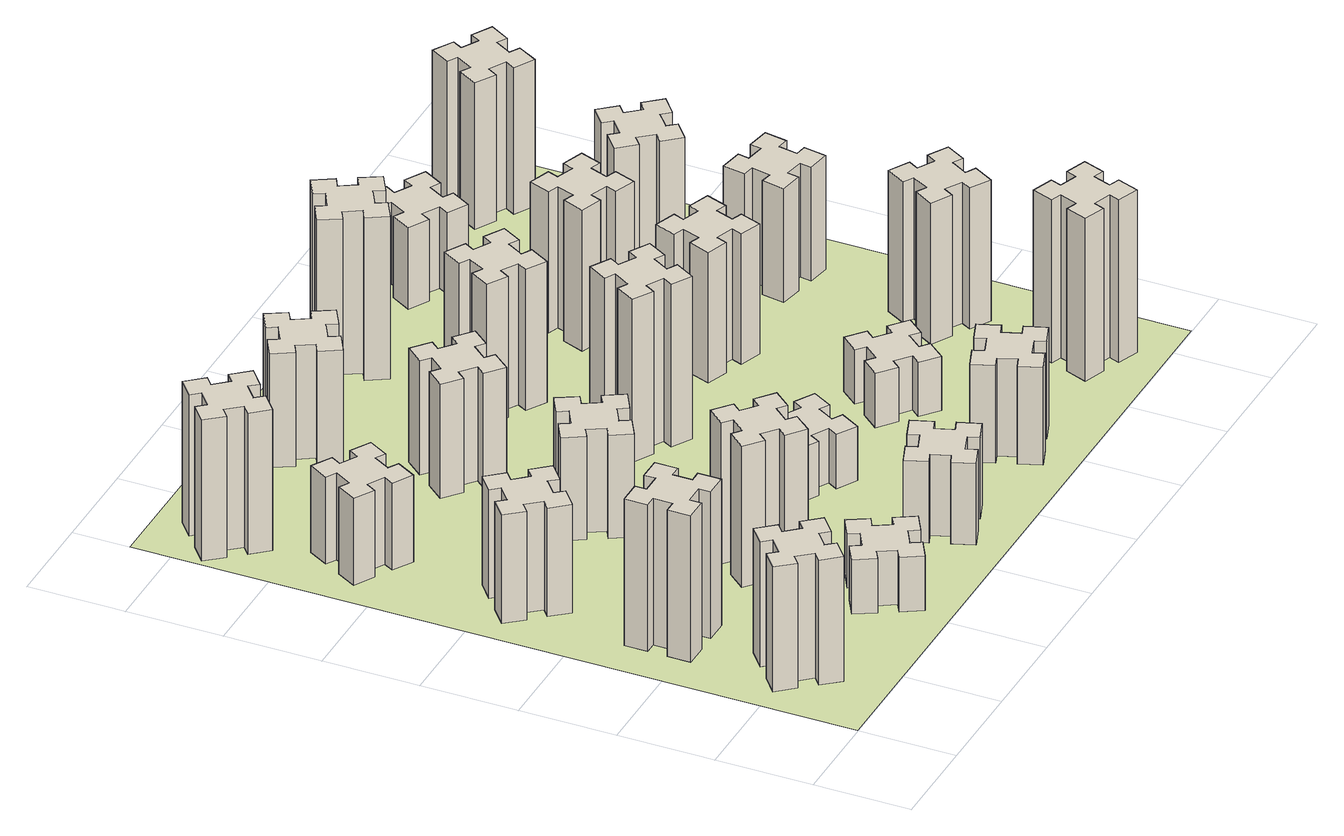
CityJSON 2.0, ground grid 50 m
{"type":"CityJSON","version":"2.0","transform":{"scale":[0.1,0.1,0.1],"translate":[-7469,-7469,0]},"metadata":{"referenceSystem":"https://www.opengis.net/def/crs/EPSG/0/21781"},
"CityObjects":{
"building1":{"type":"Building","attributes":{"class":"1000","function":"1000","usage":"1000","yearOfConstruction":2016,"roofType":"1000","measuredHeight":69,"storeysAboveGround":30,"storeysBelowGround":0},"geometry":[{"type":"Solid","lod":"1","boundaries":[[[[0,1,2,3,4,5,6,7,8,9,10,11,12,13,14,15,16,17,18,19]],[[17,16,20,21]],[[16,15,22,20]],[[15,14,23,22]],[[14,13,24,23]],[[13,12,25,24]],[[12,11,26,25]],[[11,10,27,26]],[[10,9,28,27]],[[9,8,29,28]],[[8,7,30,29]],[[7,6,31,30]],[[6,5,32,31]],[[5,4,33,32]],[[4,3,34,33]],[[3,2,35,34]],[[2,1,36,35]],[[1,0,37,36]],[[0,19,38,37]],[[19,18,39,38]],[[18,17,21,39]],[[24,25,26,27,28,29,30,31,32,33,34,35,36,37,38,39,21,20,22,23]]]]}]},
"building2":{"type":"Building","attributes":{"class":"1000","function":"1000","usage":"1000","yearOfConstruction":2016,"roofType":"1000","measuredHeight":81,"storeysAboveGround":30,"storeysBelowGround":0},"geometry":[{"type":"Solid","lod":"1","boundaries":[[[[40,41,42,43,44,45,46,47,48,49,50,51,52,53,54,55,56,57,58,59]],[[57,56,60,61]],[[56,55,62,60]],[[55,54,63,62]],[[54,53,64,63]],[[53,52,65,64]],[[52,51,66,65]],[[51,50,67,66]],[[50,49,68,67]],[[49,48,69,68]],[[48,47,70,69]],[[47,46,71,70]],[[46,45,72,71]],[[45,44,73,72]],[[44,43,74,73]],[[43,42,75,74]],[[42,41,76,75]],[[41,40,77,76]],[[40,59,78,77]],[[59,58,79,78]],[[58,57,61,79]],[[64,65,66,67,68,69,70,71,72,73,74,75,76,77,78,79,61,60,62,63]]]]}]},
"building3":{"type":"Building","attributes":{"class":"1000","function":"1000","usage":"1000","yearOfConstruction":2016,"roofType":"1000","measuredHeight":60,"storeysAboveGround":30,"storeysBelowGround":0},"geometry":[{"type":"Solid","lod":"1","boundaries":[[[[80,81,82,83,84,85,86,87,88,89,90,91,92,93,94,95,96,97,98,99]],[[97,96,100,101]],[[96,95,102,100]],[[95,94,103,102]],[[94,93,104,103]],[[93,92,105,104]],[[92,91,106,105]],[[91,90,107,106]],[[90,89,108,107]],[[89,88,109,108]],[[88,87,110,109]],[[87,86,111,110]],[[86,85,112,111]],[[85,84,113,112]],[[84,83,114,113]],[[83,82,115,114]],[[82,81,116,115]],[[81,80,117,116]],[[80,99,118,117]],[[99,98,119,118]],[[98,97,101,119]],[[104,105,106,107,108,109,110,111,112,113,114,115,116,117,118,119,101,100,102,103]]]]}]},
"building4":{"type":"Building","attributes":{"class":"1000","function":"1000","usage":"1000","yearOfConstruction":2016,"roofType":"1000","measuredHeight":48,"storeysAboveGround":30,"storeysBelowGround":0},"geometry":[{"type":"Solid","lod":"1","boundaries":[[[[120,121,122,123,124,125,126,127,128,129,130,131,132,133,134,135,136,137,138,139]],[[137,136,140,141]],[[136,135,142,140]],[[135,134,143,142]],[[134,133,144,143]],[[133,132,145,144]],[[132,131,146,145]],[[131,130,147,146]],[[130,129,148,147]],[[129,128,149,148]],[[128,127,150,149]],[[127,126,151,150]],[[126,125,152,151]],[[125,124,153,152]],[[124,123,154,153]],[[123,122,155,154]],[[122,121,156,155]],[[121,120,157,156]],[[120,139,158,157]],[[139,138,159,158]],[[138,137,141,159]],[[144,145,146,147,148,149,150,151,152,153,154,155,156,157,158,159,141,140,142,143]]]]}]},
"building5":{"type":"Building","attributes":{"class":"1000","function":"1000","usage":"1000","yearOfConstruction":2016,"roofType":"1000","measuredHeight":30,"storeysAboveGround":30,"storeysBelowGround":0},"geometry":[{"type":"Solid","lod":"1","boundaries":[[[[160,161,162,163,164,165,166,167,168,169,170,171,172,173,174,175,176,177,178,179]],[[177,176,180,181]],[[176,175,182,180]],[[175,174,183,182]],[[174,173,184,183]],[[173,172,185,184]],[[172,171,186,185]],[[171,170,187,186]],[[170,169,188,187]],[[169,168,189,188]],[[168,167,190,189]],[[167,166,191,190]],[[166,165,192,191]],[[165,164,193,192]],[[164,163,194,193]],[[163,162,195,194]],[[162,161,196,195]],[[161,160,197,196]],[[160,179,198,197]],[[179,178,199,198]],[[178,177,181,199]],[[184,185,186,187,188,189,190,191,192,193,194,195,196,197,198,199,181,180,182,183]]]]}]},
"building6":{"type":"Building","attributes":{"class":"1000","function":"1000","usage":"1000","yearOfConstruction":2016,"roofType":"1000","measuredHeight":78,"storeysAboveGround":30,"storeysBelowGround":0},"geometry":[{"type":"Solid","lod":"1","boundaries":[[[[200,201,202,203,204,205,206,207,208,209,210,211,212,213,214,215,216,217,218,219]],[[217,216,220,221]],[[216,215,222,220]],[[215,214,223,222]],[[214,213,224,223]],[[213,212,225,224]],[[212,211,226,225]],[[211,210,227,226]],[[210,209,228,227]],[[209,208,229,228]],[[208,207,230,229]],[[207,206,231,230]],[[206,205,232,231]],[[205,204,233,232]],[[204,203,234,233]],[[203,202,235,234]],[[202,201,236,235]],[[201,200,237,236]],[[200,219,238,237]],[[219,218,239,238]],[[218,217,221,239]],[[224,225,226,227,228,229,230,231,232,233,234,235,236,237,238,239,221,220,222,223]]]]}]},
"building7":{"type":"Building","attributes":{"class":"1000","function":"1000","usage":"1000","yearOfConstruction":2016,"roofType":"1000","measuredHeight":78,"storeysAboveGround":30,"storeysBelowGround":0},"geometry":[{"type":"Solid","lod":"1","boundaries":[[[[240,241,242,243,244,245,246,247,248,249,250,251,252,253,254,255,256,257,258,259]],[[257,256,260,261]],[[256,255,262,260]],[[255,254,263,262]],[[254,253,264,263]],[[253,252,265,264]],[[252,251,266,265]],[[251,250,267,266]],[[250,249,268,267]],[[249,248,269,268]],[[248,247,270,269]],[[247,246,271,270]],[[246,245,272,271]],[[245,244,273,272]],[[244,243,274,273]],[[243,242,275,274]],[[242,241,276,275]],[[241,240,277,276]],[[240,259,278,277]],[[259,258,279,278]],[[258,257,261,279]],[[264,265,266,267,268,269,270,271,272,273,274,275,276,277,278,279,261,260,262,263]]]]}]},
"building8":{"type":"Building","attributes":{"class":"1000","function":"1000","usage":"1000","yearOfConstruction":2016,"roofType":"1000","measuredHeight":57,"storeysAboveGround":30,"storeysBelowGround":0},"geometry":[{"type":"Solid","lod":"1","boundaries":[[[[280,281,282,283,284,285,286,287,288,289,290,291,292,293,294,295,296,297,298,299]],[[297,296,300,301]],[[296,295,302,300]],[[295,294,303,302]],[[294,293,304,303]],[[293,292,305,304]],[[292,291,306,305]],[[291,290,307,306]],[[290,289,308,307]],[[289,288,309,308]],[[288,287,310,309]],[[287,286,311,310]],[[286,285,312,311]],[[285,284,313,312]],[[284,283,314,313]],[[283,282,315,314]],[[282,281,316,315]],[[281,280,317,316]],[[280,299,318,317]],[[299,298,319,318]],[[298,297,301,319]],[[304,305,306,307,308,309,310,311,312,313,314,315,316,317,318,319,301,300,302,303]]]]}]},
"building9":{"type":"Building","attributes":{"class":"1000","function":"1000","usage":"1000","yearOfConstruction":2016,"roofType":"1000","measuredHeight":45,"storeysAboveGround":30,"storeysBelowGround":0},"geometry":[{"type":"Solid","lod":"1","boundaries":[[[[320,321,322,323,324,325,326,327,328,329,330,331,332,333,334,335,336,337,338,339]],[[337,336,340,341]],[[336,335,342,340]],[[335,334,343,342]],[[334,333,344,343]],[[333,332,345,344]],[[332,331,346,345]],[[331,330,347,346]],[[330,329,348,347]],[[329,328,349,348]],[[328,327,350,349]],[[327,326,351,350]],[[326,325,352,351]],[[325,324,353,352]],[[324,323,354,353]],[[323,322,355,354]],[[322,321,356,355]],[[321,320,357,356]],[[320,339,358,357]],[[339,338,359,358]],[[338,337,341,359]],[[344,345,346,347,348,349,350,351,352,353,354,355,356,357,358,359,341,340,342,343]]]]}]},
"building10":{"type":"Building","attributes":{"class":"1000","function":"1000","usage":"1000","yearOfConstruction":2016,"roofType":"1000","measuredHeight":63,"storeysAboveGround":30,"storeysBelowGround":0},"geometry":[{"type":"Solid","lod":"1","boundaries":[[[[360,361,362,363,364,365,366,367,368,369,370,371,372,373,374,375,376,377,378,379]],[[377,376,380,381]],[[376,375,382,380]],[[375,374,383,382]],[[374,373,384,383]],[[373,372,385,384]],[[372,371,386,385]],[[371,370,387,386]],[[370,369,388,387]],[[369,368,389,388]],[[368,367,390,389]],[[367,366,391,390]],[[366,365,392,391]],[[365,364,393,392]],[[364,363,394,393]],[[363,362,395,394]],[[362,361,396,395]],[[361,360,397,396]],[[360,379,398,397]],[[379,378,399,398]],[[378,377,381,399]],[[384,385,386,387,388,389,390,391,392,393,394,395,396,397,398,399,381,380,382,383]]]]}]},
"building11":{"type":"Building","attributes":{"class":"1000","function":"1000","usage":"1000","yearOfConstruction":2016,"roofType":"1000","measuredHeight":63,"storeysAboveGround":30,"storeysBelowGround":0},"geometry":[{"type":"Solid","lod":"1","boundaries":[[[[400,401,402,403,404,405,406,407,408,409,410,411,412,413,414,415,416,417,418,419]],[[417,416,420,421]],[[416,415,422,420]],[[415,414,423,422]],[[414,413,424,423]],[[413,412,425,424]],[[412,411,426,425]],[[411,410,427,426]],[[410,409,428,427]],[[409,408,429,428]],[[408,407,430,429]],[[407,406,431,430]],[[406,405,432,431]],[[405,404,433,432]],[[404,403,434,433]],[[403,402,435,434]],[[402,401,436,435]],[[401,400,437,436]],[[400,419,438,437]],[[419,418,439,438]],[[418,417,421,439]],[[424,425,426,427,428,429,430,431,432,433,434,435,436,437,438,439,421,420,422,423]]]]}]},
"building12":{"type":"Building","attributes":{"class":"1000","function":"1000","usage":"1000","yearOfConstruction":2016,"roofType":"1000","measuredHeight":30,"storeysAboveGround":30,"storeysBelowGround":0},"geometry":[{"type":"Solid","lod":"1","boundaries":[[[[440,441,442,443,444,445,446,447,448,449,450,451,452,453,454,455,456,457,458,459]],[[457,456,460,461]],[[456,455,462,460]],[[455,454,463,462]],[[454,453,464,463]],[[453,452,465,464]],[[452,451,466,465]],[[451,450,467,466]],[[450,449,468,467]],[[449,448,469,468]],[[448,447,470,469]],[[447,446,471,470]],[[446,445,472,471]],[[445,444,473,472]],[[444,443,474,473]],[[443,442,475,474]],[[442,441,476,475]],[[441,440,477,476]],[[440,459,478,477]],[[459,458,479,478]],[[458,457,461,479]],[[464,465,466,467,468,469,470,471,472,473,474,475,476,477,478,479,461,460,462,463]]]]}]},
"building13":{"type":"Building","attributes":{"class":"1000","function":"1000","usage":"1000","yearOfConstruction":2016,"roofType":"1000","measuredHeight":90,"storeysAboveGround":30,"storeysBelowGround":0},"geometry":[{"type":"Solid","lod":"1","boundaries":[[[[480,481,482,483,484,485,486,487,488,489,490,491,492,493,494,495,496,497,498,499]],[[497,496,500,501]],[[496,495,502,500]],[[495,494,503,502]],[[494,493,504,503]],[[493,492,505,504]],[[492,491,506,505]],[[491,490,507,506]],[[490,489,508,507]],[[489,488,509,508]],[[488,487,510,509]],[[487,486,511,510]],[[486,485,512,511]],[[485,484,513,512]],[[484,483,514,513]],[[483,482,515,514]],[[482,481,516,515]],[[481,480,517,516]],[[480,499,518,517]],[[499,498,519,518]],[[498,497,501,519]],[[504,505,506,507,508,509,510,511,512,513,514,515,516,517,518,519,501,500,502,503]]]]}]},
"building14":{"type":"Building","attributes":{"class":"1000","function":"1000","usage":"1000","yearOfConstruction":2016,"roofType":"1000","measuredHeight":54,"storeysAboveGround":30,"storeysBelowGround":0},"geometry":[{"type":"Solid","lod":"1","boundaries":[[[[520,521,522,523,524,525,526,527,528,529,530,531,532,533,534,535,536,537,538,539]],[[537,536,540,541]],[[536,535,542,540]],[[535,534,543,542]],[[534,533,544,543]],[[533,532,545,544]],[[532,531,546,545]],[[531,530,547,546]],[[530,529,548,547]],[[529,528,549,548]],[[528,527,550,549]],[[527,526,551,550]],[[526,525,552,551]],[[525,524,553,552]],[[524,523,554,553]],[[523,522,555,554]],[[522,521,556,555]],[[521,520,557,556]],[[520,539,558,557]],[[539,538,559,558]],[[538,537,541,559]],[[544,545,546,547,548,549,550,551,552,553,554,555,556,557,558,559,541,540,542,543]]]]}]},
"building15":{"type":"Building","attributes":{"class":"1000","function":"1000","usage":"1000","yearOfConstruction":2016,"roofType":"1000","measuredHeight":78,"storeysAboveGround":30,"storeysBelowGround":0},"geometry":[{"type":"Solid","lod":"1","boundaries":[[[[560,561,562,563,564,565,566,567,568,569,570,571,572,573,574,575,576,577,578,579]],[[577,576,580,581]],[[576,575,582,580]],[[575,574,583,582]],[[574,573,584,583]],[[573,572,585,584]],[[572,571,586,585]],[[571,570,587,586]],[[570,569,588,587]],[[569,568,589,588]],[[568,567,590,589]],[[567,566,591,590]],[[566,565,592,591]],[[565,564,593,592]],[[564,563,594,593]],[[563,562,595,594]],[[562,561,596,595]],[[561,560,597,596]],[[560,579,598,597]],[[579,578,599,598]],[[578,577,581,599]],[[584,585,586,587,588,589,590,591,592,593,594,595,596,597,598,599,581,580,582,583]]]]}]},
"building16":{"type":"Building","attributes":{"class":"1000","function":"1000","usage":"1000","yearOfConstruction":2016,"roofType":"1000","measuredHeight":90,"storeysAboveGround":30,"storeysBelowGround":0},"geometry":[{"type":"Solid","lod":"1","boundaries":[[[[600,601,602,603,604,605,606,607,608,609,610,611,612,613,614,615,616,617,618,619]],[[617,616,620,621]],[[616,615,622,620]],[[615,614,623,622]],[[614,613,624,623]],[[613,612,625,624]],[[612,611,626,625]],[[611,610,627,626]],[[610,609,628,627]],[[609,608,629,628]],[[608,607,630,629]],[[607,606,631,630]],[[606,605,632,631]],[[605,604,633,632]],[[604,603,634,633]],[[603,602,635,634]],[[602,601,636,635]],[[601,600,637,636]],[[600,619,638,637]],[[619,618,639,638]],[[618,617,621,639]],[[624,625,626,627,628,629,630,631,632,633,634,635,636,637,638,639,621,620,622,623]]]]}]},
"building17":{"type":"Building","attributes":{"class":"1000","function":"1000","usage":"1000","yearOfConstruction":2016,"roofType":"1000","measuredHeight":30,"storeysAboveGround":30,"storeysBelowGround":0},"geometry":[{"type":"Solid","lod":"1","boundaries":[[[[640,641,642,643,644,645,646,647,648,649,650,651,652,653,654,655,656,657,658,659]],[[657,656,660,661]],[[656,655,662,660]],[[655,654,663,662]],[[654,653,664,663]],[[653,652,665,664]],[[652,651,666,665]],[[651,650,667,666]],[[650,649,668,667]],[[649,648,669,668]],[[648,647,670,669]],[[647,646,671,670]],[[646,645,672,671]],[[645,644,673,672]],[[644,643,674,673]],[[643,642,675,674]],[[642,641,676,675]],[[641,640,677,676]],[[640,659,678,677]],[[659,658,679,678]],[[658,657,661,679]],[[664,665,666,667,668,669,670,671,672,673,674,675,676,677,678,679,661,660,662,663]]]]}]},
"building18":{"type":"Building","attributes":{"class":"1000","function":"1000","usage":"1000","yearOfConstruction":2016,"roofType":"1000","measuredHeight":72,"storeysAboveGround":30,"storeysBelowGround":0},"geometry":[{"type":"Solid","lod":"1","boundaries":[[[[680,681,682,683,684,685,686,687,688,689,690,691,692,693,694,695,696,697,698,699]],[[697,696,700,701]],[[696,695,702,700]],[[695,694,703,702]],[[694,693,704,703]],[[693,692,705,704]],[[692,691,706,705]],[[691,690,707,706]],[[690,689,708,707]],[[689,688,709,708]],[[688,687,710,709]],[[687,686,711,710]],[[686,685,712,711]],[[685,684,713,712]],[[684,683,714,713]],[[683,682,715,714]],[[682,681,716,715]],[[681,680,717,716]],[[680,699,718,717]],[[699,698,719,718]],[[698,697,701,719]],[[704,705,706,707,708,709,710,711,712,713,714,715,716,717,718,719,701,700,702,703]]]]}]},
"building19":{"type":"Building","attributes":{"class":"1000","function":"1000","usage":"1000","yearOfConstruction":2016,"roofType":"1000","measuredHeight":78,"storeysAboveGround":30,"storeysBelowGround":0},"geometry":[{"type":"Solid","lod":"1","boundaries":[[[[720,721,722,723,724,725,726,727,728,729,730,731,732,733,734,735,736,737,738,739]],[[737,736,740,741]],[[736,735,742,740]],[[735,734,743,742]],[[734,733,744,743]],[[733,732,745,744]],[[732,731,746,745]],[[731,730,747,746]],[[730,729,748,747]],[[729,728,749,748]],[[728,727,750,749]],[[727,726,751,750]],[[726,725,752,751]],[[725,724,753,752]],[[724,723,754,753]],[[723,722,755,754]],[[722,721,756,755]],[[721,720,757,756]],[[720,739,758,757]],[[739,738,759,758]],[[738,737,741,759]],[[744,745,746,747,748,749,750,751,752,753,754,755,756,757,758,759,741,740,742,743]]]]}]},
"building20":{"type":"Building","attributes":{"class":"1000","function":"1000","usage":"1000","yearOfConstruction":2016,"roofType":"1000","measuredHeight":90,"storeysAboveGround":30,"storeysBelowGround":0},"geometry":[{"type":"Solid","lod":"1","boundaries":[[[[760,761,762,763,764,765,766,767,768,769,770,771,772,773,774,775,776,777,778,779]],[[777,776,780,781]],[[776,775,782,780]],[[775,774,783,782]],[[774,773,784,783]],[[773,772,785,784]],[[772,771,786,785]],[[771,770,787,786]],[[770,769,788,787]],[[769,768,789,788]],[[768,767,790,789]],[[767,766,791,790]],[[766,765,792,791]],[[765,764,793,792]],[[764,763,794,793]],[[763,762,795,794]],[[762,761,796,795]],[[761,760,797,796]],[[760,779,798,797]],[[779,778,799,798]],[[778,777,781,799]],[[784,785,786,787,788,789,790,791,792,793,794,795,796,797,798,799,781,780,782,783]]]]}]},
"building21":{"type":"Building","attributes":{"class":"1000","function":"1000","usage":"1000","yearOfConstruction":2016,"roofType":"1000","measuredHeight":45,"storeysAboveGround":30,"storeysBelowGround":0},"geometry":[{"type":"Solid","lod":"1","boundaries":[[[[800,801,802,803,804,805,806,807,808,809,810,811,812,813,814,815,816,817,818,819]],[[817,816,820,821]],[[816,815,822,820]],[[815,814,823,822]],[[814,813,824,823]],[[813,812,825,824]],[[812,811,826,825]],[[811,810,827,826]],[[810,809,828,827]],[[809,808,829,828]],[[808,807,830,829]],[[807,806,831,830]],[[806,805,832,831]],[[805,804,833,832]],[[804,803,834,833]],[[803,802,835,834]],[[802,801,836,835]],[[801,800,837,836]],[[800,819,838,837]],[[819,818,839,838]],[[818,817,821,839]],[[824,825,826,827,828,829,830,831,832,833,834,835,836,837,838,839,821,820,822,823]]]]}]},
"building22":{"type":"Building","attributes":{"class":"1000","function":"1000","usage":"1000","yearOfConstruction":2016,"roofType":"1000","measuredHeight":78,"storeysAboveGround":30,"storeysBelowGround":0},"geometry":[{"type":"Solid","lod":"1","boundaries":[[[[840,841,842,843,844,845,846,847,848,849,850,851,852,853,854,855,856,857,858,859]],[[857,856,860,861]],[[856,855,862,860]],[[855,854,863,862]],[[854,853,864,863]],[[853,852,865,864]],[[852,851,866,865]],[[851,850,867,866]],[[850,849,868,867]],[[849,848,869,868]],[[848,847,870,869]],[[847,846,871,870]],[[846,845,872,871]],[[845,844,873,872]],[[844,843,874,873]],[[843,842,875,874]],[[842,841,876,875]],[[841,840,877,876]],[[840,859,878,877]],[[859,858,879,878]],[[858,857,861,879]],[[864,865,866,867,868,869,870,871,872,873,874,875,876,877,878,879,861,860,862,863]]]]}]},
"building23":{"type":"Building","attributes":{"class":"1000","function":"1000","usage":"1000","yearOfConstruction":2016,"roofType":"1000","measuredHeight":63,"storeysAboveGround":30,"storeysBelowGround":0},"geometry":[{"type":"Solid","lod":"1","boundaries":[[[[880,881,882,883,884,885,886,887,888,889,890,891,892,893,894,895,896,897,898,899]],[[897,896,900,901]],[[896,895,902,900]],[[895,894,903,902]],[[894,893,904,903]],[[893,892,905,904]],[[892,891,906,905]],[[891,890,907,906]],[[890,889,908,907]],[[889,888,909,908]],[[888,887,910,909]],[[887,886,911,910]],[[886,885,912,911]],[[885,884,913,912]],[[884,883,914,913]],[[883,882,915,914]],[[882,881,916,915]],[[881,880,917,916]],[[880,899,918,917]],[[899,898,919,918]],[[898,897,901,919]],[[904,905,906,907,908,909,910,911,912,913,914,915,916,917,918,919,901,900,902,903]]]]}]},
"building24":{"type":"Building","attributes":{"class":"1000","function":"1000","usage":"1000","yearOfConstruction":2016,"roofType":"1000","measuredHeight":72,"storeysAboveGround":30,"storeysBelowGround":0},"geometry":[{"type":"Solid","lod":"1","boundaries":[[[[920,921,922,923,924,925,926,927,928,929,930,931,932,933,934,935,936,937,938,939]],[[937,936,940,941]],[[936,935,942,940]],[[935,934,943,942]],[[934,933,944,943]],[[933,932,945,944]],[[932,931,946,945]],[[931,930,947,946]],[[930,929,948,947]],[[929,928,949,948]],[[928,927,950,949]],[[927,926,951,950]],[[926,925,952,951]],[[925,924,953,952]],[[924,923,954,953]],[[923,922,955,954]],[[922,921,956,955]],[[921,920,957,956]],[[920,939,958,957]],[[939,938,959,958]],[[938,937,941,959]],[[944,945,946,947,948,949,950,951,952,953,954,955,956,957,958,959,941,940,942,943]]]]}]},
"building25":{"type":"Building","attributes":{"class":"1000","function":"1000","usage":"1000","yearOfConstruction":2016,"roofType":"1000","measuredHeight":81,"storeysAboveGround":30,"storeysBelowGround":0},"geometry":[{"type":"Solid","lod":"1","boundaries":[[[[960,961,962,963,964,965,966,967,968,969,970,971,972,973,974,975,976,977,978,979]],[[977,976,980,981]],[[976,975,982,980]],[[975,974,983,982]],[[974,973,984,983]],[[973,972,985,984]],[[972,971,986,985]],[[971,970,987,986]],[[970,969,988,987]],[[969,968,989,988]],[[968,967,990,989]],[[967,966,991,990]],[[966,965,992,991]],[[965,964,993,992]],[[964,963,994,993]],[[963,962,995,994]],[[962,961,996,995]],[[961,960,997,996]],[[960,979,998,997]],[[979,978,999,998]],[[978,977,981,999]],[[984,985,986,987,988,989,990,991,992,993,994,995,996,997,998,999,981,980,982,983]]]]}]},
"landuse1":{"type":"LandUse","attributes":{"name":"plot1","function":"1010"},"geometry":[{"type":"MultiSurface","lod":"1","boundaries":[[[1000,1001,1002,1003]]]}]}
},
"vertices":[
[343,592,0],[266,527,0],[228,573,0],[136,496,0],[213,404,0],[259,443,0],[323,366,0],[277,328,0],[354,236,0],[446,313,0],[408,359,0],[484,423,0],[523,377,0],[615,454,0],[538,546,0],[492,508,0],[427,584,0],[473,623,0],[396,715,0],[304,638,0],[427,584,690],[473,623,690],[492,508,690],[538,546,690],[615,454,690],[523,377,690],[484,423,690],[408,359,690],[446,313,690],[354,236,690],[277,328,690],[323,366,690],[259,443,690],[213,404,690],[136,496,690],[228,573,690],[266,527,690],[343,592,690],[304,638,690],[396,715,690],
[325,1005,0],[425,1005,0],[425,945,0],[545,945,0],[545,1065,0],[485,1065,0],[485,1165,0],[545,1165,0],[545,1285,0],[425,1285,0],[425,1225,0],[325,1225,0],[325,1285,0],[205,1285,0],[205,1165,0],[265,1165,0],[265,1065,0],[205,1065,0],[205,945,0],[325,945,0],[265,1065,810],[205,1065,810],[265,1165,810],[205,1165,810],[205,1285,810],[325,1285,810],[325,1225,810],[425,1225,810],[425,1285,810],[545,1285,810],[545,1165,810],[485,1165,810],[485,1065,810],[545,1065,810],[545,945,810],[425,945,810],[425,1005,810],[325,1005,810],[325,945,810],[205,945,810],
[259,1823,0],[323,1746,0],[277,1708,0],[354,1616,0],[446,1693,0],[408,1739,0],[484,1803,0],[523,1757,0],[615,1834,0],[538,1926,0],[492,1888,0],[427,1964,0],[473,2003,0],[396,2095,0],[304,2018,0],[343,1972,0],[266,1907,0],[228,1953,0],[136,1876,0],[213,1784,0],[266,1907,600],[228,1953,600],[343,1972,600],[304,2018,600],[396,2095,600],[473,2003,600],[427,1964,600],[492,1888,600],[538,1926,600],[615,1834,600],[523,1757,600],[484,1803,600],[408,1739,600],[446,1693,600],[354,1616,600],[277,1708,600],[323,1746,600],[259,1823,600],[213,1784,600],[136,1876,600],
[277,2625,0],[364,2575,0],[334,2523,0],[438,2463,0],[498,2567,0],[446,2597,0],[496,2684,0],[548,2654,0],[608,2758,0],[504,2818,0],[474,2766,0],[387,2816,0],[417,2868,0],[313,2928,0],[253,2824,0],[305,2794,0],[255,2707,0],[203,2737,0],[143,2633,0],[247,2573,0],[255,2707,480],[203,2737,480],[305,2794,480],[253,2824,480],[313,2928,480],[417,2868,480],[387,2816,480],[474,2766,480],[504,2818,480],[608,2758,480],[548,2654,480],[496,2684,480],[446,2597,480],[498,2567,480],[438,2463,480],[334,2523,480],[364,2575,480],[277,2625,480],[247,2573,480],[143,2633,480],
[1104,496,0],[1017,446,0],[987,498,0],[883,438,0],[943,334,0],[995,364,0],[1045,277,0],[993,247,0],[1053,143,0],[1157,203,0],[1127,255,0],[1214,305,0],[1244,253,0],[1348,313,0],[1288,417,0],[1236,387,0],[1186,474,0],[1238,504,0],[1178,608,0],[1074,548,0],[1186,474,300],[1238,504,300],[1236,387,300],[1288,417,300],[1348,313,300],[1244,253,300],[1214,305,300],[1127,255,300],[1157,203,300],[1053,143,300],[993,247,300],[1045,277,300],[995,364,300],[943,334,300],[883,438,300],[987,498,300],[1017,446,300],[1104,496,300],[1074,548,300],[1178,608,300],
[308,3219,0],[384,3283,0],[423,3237,0],[515,3314,0],[438,3406,0],[392,3368,0],[327,3444,0],[373,3483,0],[296,3575,0],[204,3498,0],[243,3452,0],[166,3387,0],[128,3433,0],[36,3356,0],[113,3264,0],[159,3303,0],[223,3226,0],[177,3188,0],[254,3096,0],[346,3173,0],[223,3226,780],[177,3188,780],[159,3303,780],[113,3264,780],[36,3356,780],[128,3433,780],[166,3387,780],[243,3452,780],[204,3498,780],[296,3575,780],[373,3483,780],[327,3444,780],[392,3368,780],[438,3406,780],[515,3314,780],[423,3237,780],[384,3283,780],[308,3219,780],[346,3173,780],[254,3096,780],
[1224,1067,0],[1148,1132,0],[1186,1178,0],[1094,1255,0],[1017,1163,0],[1063,1124,0],[999,1048,0],[953,1086,0],[876,994,0],[968,917,0],[1006,963,0],[1083,899,0],[1044,853,0],[1136,776,0],[1213,868,0],[1167,906,0],[1232,983,0],[1278,944,0],[1355,1036,0],[1263,1113,0],[1232,983,780],[1278,944,780],[1167,906,780],[1213,868,780],[1136,776,780],[1044,853,780],[1083,899,780],[1006,963,780],[968,917,780],[876,994,780],[953,1086,780],[999,1048,780],[1063,1124,780],[1017,1163,780],[1094,1255,780],[1186,1178,780],[1148,1132,780],[1224,1067,780],[1263,1113,780],[1355,1036,780],
[995,1844,0],[1045,1757,0],[993,1727,0],[1053,1623,0],[1157,1683,0],[1127,1735,0],[1214,1785,0],[1244,1733,0],[1348,1793,0],[1288,1897,0],[1236,1867,0],[1186,1954,0],[1238,1984,0],[1178,2088,0],[1074,2028,0],[1104,1976,0],[1017,1926,0],[987,1978,0],[883,1918,0],[943,1814,0],[1017,1926,570],[987,1978,570],[1104,1976,570],[1074,2028,570],[1178,2088,570],[1238,1984,570],[1186,1954,570],[1236,1867,570],[1288,1897,570],[1348,1793,570],[1244,1733,570],[1214,1785,570],[1127,1735,570],[1157,1683,570],[1053,1623,570],[993,1727,570],[1045,1757,570],[995,1844,570],[943,1814,570],[883,1918,570],
[1876,366,0],[1842,460,0],[1898,480,0],[1857,593,0],[1744,552,0],[1765,496,0],[1671,462,0],[1650,518,0],[1537,477,0],[1579,364,0],[1635,385,0],[1669,291,0],[1613,270,0],[1654,157,0],[1767,199,0],[1746,255,0],[1840,289,0],[1860,233,0],[1973,274,0],[1932,387,0],[1840,289,450],[1860,233,450],[1746,255,450],[1767,199,450],[1654,157,450],[1613,270,450],[1669,291,450],[1635,385,450],[1579,364,450],[1537,477,450],[1650,518,450],[1671,462,450],[1765,496,450],[1744,552,450],[1857,593,450],[1898,480,450],[1842,460,450],[1876,366,450],[1932,387,450],[1973,274,450],
[1267,2486,0],[1332,2563,0],[1378,2524,0],[1455,2616,0],[1363,2693,0],[1324,2647,0],[1248,2712,0],[1286,2758,0],[1194,2835,0],[1117,2743,0],[1163,2704,0],[1099,2628,0],[1053,2666,0],[976,2574,0],[1068,2497,0],[1106,2543,0],[1183,2479,0],[1144,2433,0],[1236,2356,0],[1313,2448,0],[1183,2479,630],[1144,2433,630],[1106,2543,630],[1068,2497,630],[976,2574,630],[1053,2666,630],[1099,2628,630],[1163,2704,630],[1117,2743,630],[1194,2835,630],[1286,2758,630],[1248,2712,630],[1324,2647,630],[1363,2693,630],[1455,2616,630],[1378,2524,630],[1332,2563,630],[1267,2486,630],[1313,2448,630],[1236,2356,630],
[1104,3456,0],[1017,3406,0],[987,3458,0],[883,3398,0],[943,3294,0],[995,3324,0],[1045,3237,0],[993,3207,0],[1053,3103,0],[1157,3163,0],[1127,3215,0],[1214,3265,0],[1244,3213,0],[1348,3273,0],[1288,3377,0],[1236,3347,0],[1186,3434,0],[1238,3464,0],[1178,3568,0],[1074,3508,0],[1186,3434,630],[1238,3464,630],[1236,3347,630],[1288,3377,630],[1348,3273,630],[1244,3213,630],[1214,3265,630],[1127,3215,630],[1157,3163,630],[1053,3103,630],[993,3207,630],[1045,3237,630],[995,3324,630],[943,3294,630],[883,3398,630],[987,3458,630],[1017,3406,630],[1104,3456,630],[1074,3508,630],[1178,3568,630],
[1954,1186,0],[1867,1236,0],[1897,1288,0],[1793,1348,0],[1733,1244,0],[1785,1214,0],[1735,1127,0],[1683,1157,0],[1623,1053,0],[1727,993,0],[1757,1045,0],[1844,995,0],[1814,943,0],[1918,883,0],[1978,987,0],[1926,1017,0],[1976,1104,0],[2028,1074,0],[2088,1178,0],[1984,1238,0],[1976,1104,300],[2028,1074,300],[1926,1017,300],[1978,987,300],[1918,883,300],[1814,943,300],[1844,995,300],[1757,1045,300],[1727,993,300],[1623,1053,300],[1683,1157,300],[1735,1127,300],[1785,1214,300],[1733,1244,300],[1793,1348,300],[1897,1288,300],[1867,1236,300],[1954,1186,300],[1984,1238,300],[2088,1178,300],
[1757,1885,0],[1844,1835,0],[1814,1783,0],[1918,1723,0],[1978,1827,0],[1926,1857,0],[1976,1944,0],[2028,1914,0],[2088,2018,0],[1984,2078,0],[1954,2026,0],[1867,2076,0],[1897,2128,0],[1793,2188,0],[1733,2084,0],[1785,2054,0],[1735,1967,0],[1683,1997,0],[1623,1893,0],[1727,1833,0],[1735,1967,900],[1683,1997,900],[1785,2054,900],[1733,2084,900],[1793,2188,900],[1897,2128,900],[1867,2076,900],[1954,2026,900],[1984,2078,900],[2088,2018,900],[2028,1914,900],[1976,1944,900],[1926,1857,900],[1978,1827,900],[1918,1723,900],[1814,1783,900],[1844,1835,900],[1757,1885,900],[1727,1833,900],[1623,1893,900],
[2616,366,0],[2582,460,0],[2638,480,0],[2597,593,0],[2484,552,0],[2505,496,0],[2411,462,0],[2390,518,0],[2277,477,0],[2319,364,0],[2375,385,0],[2409,291,0],[2353,270,0],[2394,157,0],[2507,199,0],[2486,255,0],[2580,289,0],[2600,233,0],[2713,274,0],[2672,387,0],[2580,289,540],[2600,233,540],[2486,255,540],[2507,199,540],[2394,157,540],[2353,270,540],[2409,291,540],[2375,385,540],[2319,364,540],[2277,477,540],[2390,518,540],[2411,462,540],[2505,496,540],[2484,552,540],[2597,593,540],[2638,480,540],[2582,460,540],[2616,366,540],[2672,387,540],[2713,274,540],
[1926,2597,0],[1976,2684,0],[2028,2654,0],[2088,2758,0],[1984,2818,0],[1954,2766,0],[1867,2816,0],[1897,2868,0],[1793,2928,0],[1733,2824,0],[1785,2794,0],[1735,2707,0],[1683,2737,0],[1623,2633,0],[1727,2573,0],[1757,2625,0],[1844,2575,0],[1814,2523,0],[1918,2463,0],[1978,2567,0],[1844,2575,780],[1814,2523,780],[1757,2625,780],[1727,2573,780],[1623,2633,780],[1683,2737,780],[1735,2707,780],[1785,2794,780],[1733,2824,780],[1793,2928,780],[1897,2868,780],[1867,2816,780],[1954,2766,780],[1984,2818,780],[2088,2758,780],[2028,2654,780],[1976,2684,780],[1926,2597,780],[1978,2567,780],[1918,2463,780],
[1844,3556,0],[1757,3506,0],[1727,3558,0],[1623,3498,0],[1683,3394,0],[1735,3424,0],[1785,3337,0],[1733,3307,0],[1793,3203,0],[1897,3263,0],[1867,3315,0],[1954,3365,0],[1984,3313,0],[2088,3373,0],[2028,3477,0],[1976,3447,0],[1926,3534,0],[1978,3564,0],[1918,3668,0],[1814,3608,0],[1926,3534,900],[1978,3564,900],[1976,3447,900],[2028,3477,900],[2088,3373,900],[1984,3313,900],[1954,3365,900],[1867,3315,900],[1897,3263,900],[1793,3203,900],[1733,3307,900],[1785,3337,900],[1735,3424,900],[1683,3394,900],[1623,3498,900],[1727,3558,900],[1757,3506,900],[1844,3556,900],[1814,3608,900],[1918,3668,900],
[2647,906,0],[2712,983,0],[2758,944,0],[2835,1036,0],[2743,1113,0],[2704,1067,0],[2628,1132,0],[2666,1178,0],[2574,1255,0],[2497,1163,0],[2543,1124,0],[2479,1048,0],[2433,1086,0],[2356,994,0],[2448,917,0],[2486,963,0],[2563,899,0],[2524,853,0],[2616,776,0],[2693,868,0],[2563,899,300],[2524,853,300],[2486,963,300],[2448,917,300],[2356,994,300],[2433,1086,300],[2479,1048,300],[2543,1124,300],[2497,1163,300],[2574,1255,300],[2666,1178,300],[2628,1132,300],[2704,1067,300],[2743,1113,300],[2835,1036,300],[2758,944,300],[2712,983,300],[2647,906,300],[2693,868,300],[2616,776,300],
[2511,1869,0],[2605,1835,0],[2584,1779,0],[2697,1737,0],[2738,1850,0],[2682,1871,0],[2716,1965,0],[2772,1944,0],[2813,2057,0],[2700,2098,0],[2680,2042,0],[2586,2076,0],[2607,2132,0],[2494,2173,0],[2453,2060,0],[2509,2040,0],[2475,1946,0],[2419,1967,0],[2377,1854,0],[2490,1813,0],[2475,1946,720],[2419,1967,720],[2509,2040,720],[2453,2060,720],[2494,2173,720],[2607,2132,720],[2586,2076,720],[2680,2042,720],[2700,2098,720],[2813,2057,720],[2772,1944,720],[2716,1965,720],[2682,1871,720],[2738,1850,720],[2697,1737,720],[2584,1779,720],[2605,1835,720],[2511,1869,720],[2490,1813,720],[2377,1854,720],
[2511,2509,0],[2605,2475,0],[2584,2419,0],[2697,2377,0],[2738,2490,0],[2682,2511,0],[2716,2605,0],[2772,2584,0],[2813,2697,0],[2700,2738,0],[2680,2682,0],[2586,2716,0],[2607,2772,0],[2494,2813,0],[2453,2700,0],[2509,2680,0],[2475,2586,0],[2419,2607,0],[2377,2494,0],[2490,2453,0],[2475,2586,780],[2419,2607,780],[2509,2680,780],[2453,2700,780],[2494,2813,780],[2607,2772,780],[2586,2716,780],[2680,2682,780],[2700,2738,780],[2813,2697,780],[2772,2584,780],[2716,2605,780],[2682,2511,780],[2738,2490,780],[2697,2377,780],[2584,2419,780],[2605,2475,780],[2511,2509,780],[2490,2453,780],[2377,2494,780],
[3422,291,0],[3456,385,0],[3512,364,0],[3553,477,0],[3440,518,0],[3420,462,0],[3326,496,0],[3347,552,0],[3234,593,0],[3193,480,0],[3249,460,0],[3215,366,0],[3159,387,0],[3117,274,0],[3230,233,0],[3251,289,0],[3345,255,0],[3324,199,0],[3437,157,0],[3478,270,0],[3345,255,900],[3324,199,900],[3251,289,900],[3230,233,900],[3117,274,900],[3159,387,900],[3215,366,900],[3249,460,900],[3193,480,900],[3234,593,900],[3347,552,900],[3326,496,900],[3420,462,900],[3440,518,900],[3553,477,900],[3512,364,900],[3456,385,900],[3422,291,900],[3478,270,900],[3437,157,900],
[2497,3365,0],[2584,3315,0],[2554,3263,0],[2658,3203,0],[2718,3307,0],[2666,3337,0],[2716,3424,0],[2768,3394,0],[2828,3498,0],[2724,3558,0],[2694,3506,0],[2607,3556,0],[2637,3608,0],[2533,3668,0],[2473,3564,0],[2525,3534,0],[2475,3447,0],[2423,3477,0],[2363,3373,0],[2467,3313,0],[2475,3447,450],[2423,3477,450],[2525,3534,450],[2473,3564,450],[2533,3668,450],[2637,3608,450],[2607,3556,450],[2694,3506,450],[2724,3558,450],[2828,3498,450],[2768,3394,450],[2716,3424,450],[2666,3337,450],[2718,3307,450],[2658,3203,450],[2554,3263,450],[2584,3315,450],[2497,3365,450],[2467,3313,450],[2363,3373,450],
[3237,1045,0],[3324,995,0],[3294,943,0],[3398,883,0],[3458,987,0],[3406,1017,0],[3456,1104,0],[3508,1074,0],[3568,1178,0],[3464,1238,0],[3434,1186,0],[3347,1236,0],[3377,1288,0],[3273,1348,0],[3213,1244,0],[3265,1214,0],[3215,1127,0],[3163,1157,0],[3103,1053,0],[3207,993,0],[3215,1127,780],[3163,1157,780],[3265,1214,780],[3213,1244,780],[3273,1348,780],[3377,1288,780],[3347,1236,780],[3434,1186,780],[3464,1238,780],[3568,1178,780],[3508,1074,780],[3456,1104,780],[3406,1017,780],[3458,987,780],[3398,883,780],[3294,943,780],[3324,995,780],[3237,1045,780],[3207,993,780],[3103,1053,780],
[3404,2055,0],[3305,2072,0],[3316,2131,0],[3197,2152,0],[3177,2034,0],[3236,2024,0],[3218,1925,0],[3159,1936,0],[3138,1817,0],[3257,1797,0],[3267,1856,0],[3365,1838,0],[3355,1779,0],[3473,1758,0],[3494,1877,0],[3435,1887,0],[3452,1985,0],[3511,1975,0],[3532,2093,0],[3414,2114,0],[3452,1985,630],[3511,1975,630],[3435,1887,630],[3494,1877,630],[3473,1758,630],[3355,1779,630],[3365,1838,630],[3267,1856,630],[3257,1797,630],[3138,1817,630],[3159,1936,630],[3218,1925,630],[3236,2024,630],[3177,2034,630],[3197,2152,630],[3316,2131,630],[3305,2072,630],[3404,2055,630],[3414,2114,630],[3532,2093,630],
[3119,2563,0],[3183,2486,0],[3137,2448,0],[3214,2356,0],[3306,2433,0],[3268,2479,0],[3344,2543,0],[3383,2497,0],[3475,2574,0],[3398,2666,0],[3352,2628,0],[3287,2704,0],[3333,2743,0],[3256,2835,0],[3164,2758,0],[3203,2712,0],[3126,2647,0],[3088,2693,0],[2996,2616,0],[3073,2524,0],[3126,2647,720],[3088,2693,720],[3203,2712,720],[3164,2758,720],[3256,2835,720],[3333,2743,720],[3287,2704,720],[3352,2628,720],[3398,2666,720],[3475,2574,720],[3383,2497,720],[3344,2543,720],[3268,2479,720],[3306,2433,720],[3214,2356,720],[3137,2448,720],[3183,2486,720],[3119,2563,720],[3073,2524,720],[2996,2616,720],
[3237,3365,0],[3324,3315,0],[3294,3263,0],[3398,3203,0],[3458,3307,0],[3406,3337,0],[3456,3424,0],[3508,3394,0],[3568,3498,0],[3464,3558,0],[3434,3506,0],[3347,3556,0],[3377,3608,0],[3273,3668,0],[3213,3564,0],[3265,3534,0],[3215,3447,0],[3163,3477,0],[3103,3373,0],[3207,3313,0],[3215,3447,810],[3163,3477,810],[3265,3534,810],[3213,3564,810],[3273,3668,810],[3377,3608,810],[3347,3556,810],[3434,3506,810],[3464,3558,810],[3568,3498,810],[3508,3394,810],[3456,3424,810],[3406,3337,810],[3458,3307,810],[3398,3203,810],[3294,3263,810],[3324,3315,810],[3237,3365,810],[3207,3313,810],[3103,3373,810],
[5,3705,0],[3705,3705,0],[3705,5,0],[5,5,0]
]}
